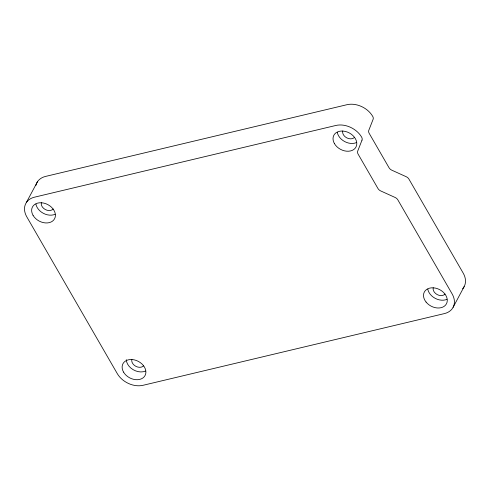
<?xml version="1.0" encoding="UTF-8"?>
<svg xmlns="http://www.w3.org/2000/svg" width="490" height="490" viewBox="0 0 490 490"><rect width="100%" height="100%" fill="white"/><g stroke="black" fill="none" stroke-linecap="round" stroke-linejoin="round"><path stroke-width="0.73" d="M26.362 202.517L37.448 181.753M453.085 307.353L464.171 286.589M462.683 288.726A20.059 14.884 28.1 0 0 463.221 273.157L408.96 179.156A5.016 3.718 28.1 0 0 406.137 176.682L391.859 170.208A5.016 3.718 28.1 0 1 389.029 167.727L369.191 133.353A5.016 3.718 28.1 0 1 368.817 130.291L373.074 119.407A5.016 3.718 28.1 0 0 372.694 116.326A20.059 14.884 28.1 0 0 346.945 104.707L45.564 176.418A20.059 14.884 28.1 0 0 35.862 185.52M143.662 365.76A6.799 5.047 28.1 0 1 135.791 366.287A6.799 5.047 28.1 0 1 131.847 359.452M145.554 371.053A12.538 9.304 28.1 0 1 133.151 369.68A12.538 9.304 28.1 0 1 126.273 359.66M445.043 294.049A6.799 5.047 28.1 0 1 437.172 294.57A6.799 5.047 28.1 0 1 433.227 287.74M446.935 299.335A12.538 9.304 28.1 0 1 427.776 289.112M354.558 137.286A6.799 5.047 28.1 0 1 346.687 137.812A6.799 5.047 28.1 0 1 342.743 130.977M356.451 142.578A12.538 9.304 28.1 0 1 337.291 132.349M53.177 209.003A6.799 5.047 28.1 0 1 45.307 209.524A6.799 5.047 28.1 0 1 41.362 202.695M55.07 214.289A12.538 9.304 28.1 0 1 35.911 204.061M361.994 140.165L357.731 151.049A5.016 3.718 28.1 0 0 358.104 154.111L377.949 188.485A5.016 3.718 28.1 0 0 380.773 190.965L395.05 197.439A5.016 3.718 28.1 0 1 397.874 199.92L452.135 293.92A20.059 14.884 28.1 0 1 444.442 313.582L143.062 385.293A20.059 14.884 28.1 0 1 117.269 373.601L26.785 216.837A20.059 14.884 28.1 0 1 34.478 197.182L335.858 125.465A20.059 14.884 28.1 0 1 361.608 137.084A5.016 3.718 28.1 0 1 361.994 140.165M33.063 215.349A12.538 9.304 28.1 0 0 53.655 220.096A12.538 9.304 28.1 0 0 43.861 203.123A12.538 9.304 28.1 0 0 33.063 215.349M334.443 143.631A12.538 9.304 28.1 0 0 355.036 148.384A12.538 9.304 28.1 0 0 345.242 131.412A12.538 9.304 28.1 0 0 334.443 143.631M123.547 372.106A12.538 9.304 28.1 0 0 144.14 376.859A12.538 9.304 28.1 0 0 134.346 359.887A12.538 9.304 28.1 0 0 123.547 372.106M426.067 302.054A12.538 9.304 28.1 0 0 446.451 303.806A12.538 9.304 28.1 0 0 433.656 287.844A12.538 9.304 28.1 0 0 426.067 302.054"/></g></svg>
